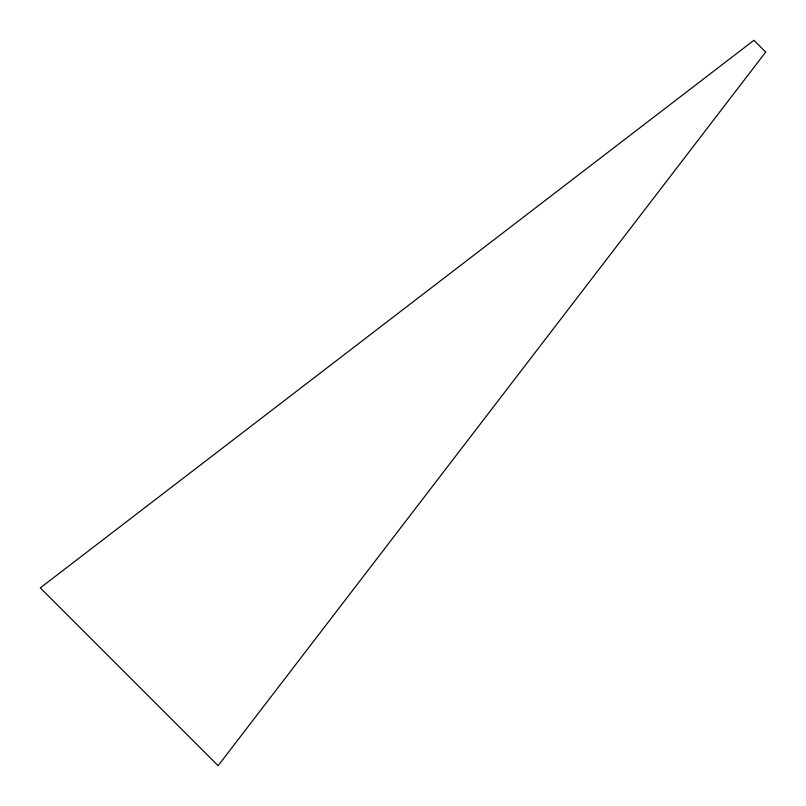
<?xml version="1.0" encoding="UTF-8"?>
<svg xmlns="http://www.w3.org/2000/svg" width="806" height="806" viewBox="0 0 806 806"><rect width="100%" height="100%" fill="white"/><g stroke="black" fill="none" stroke-linecap="round" stroke-linejoin="round"><path stroke-width="1.21" d="M765.7 52.078L218.114 765.7L40.3 587.886L753.922 40.3L765.7 52.078"/></g></svg>
